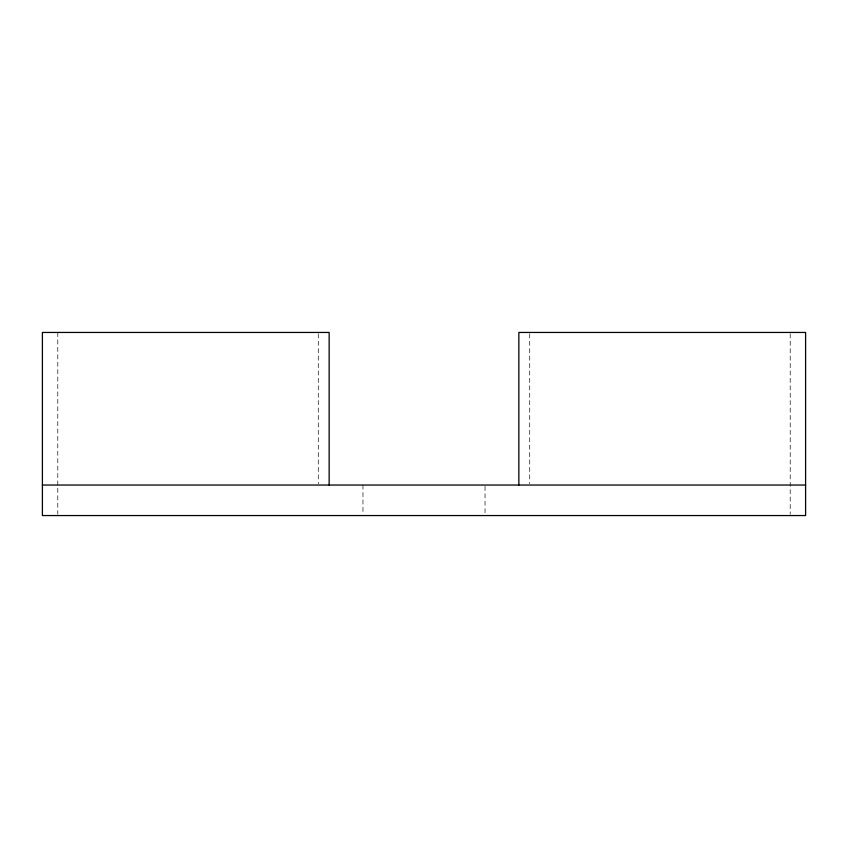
<?xml version="1.0" encoding="UTF-8"?>
<svg xmlns="http://www.w3.org/2000/svg" width="848" height="848" viewBox="0 0 848 848"><rect width="100%" height="100%" fill="white"/><g stroke="black" fill="none" stroke-linecap="round" stroke-linejoin="round"><path stroke-width="0.64" stroke-dasharray="4.24 3.18" d="M790.209 333.762L790.209 514.238M529.724 333.762L529.724 483.72M485.035 486.307L485.035 515.552M362.965 485.035L362.965 514.28M318.276 333.762L318.276 483.72M57.791 332.448L57.791 514.238"/><path stroke-width="1.27" d="M42.4 485.035L805.6 485.035M518.849 485.035L518.849 332.448L805.6 332.448L805.6 515.552L42.4 515.552L42.4 332.448L329.151 332.448L329.151 485.035"/></g></svg>
